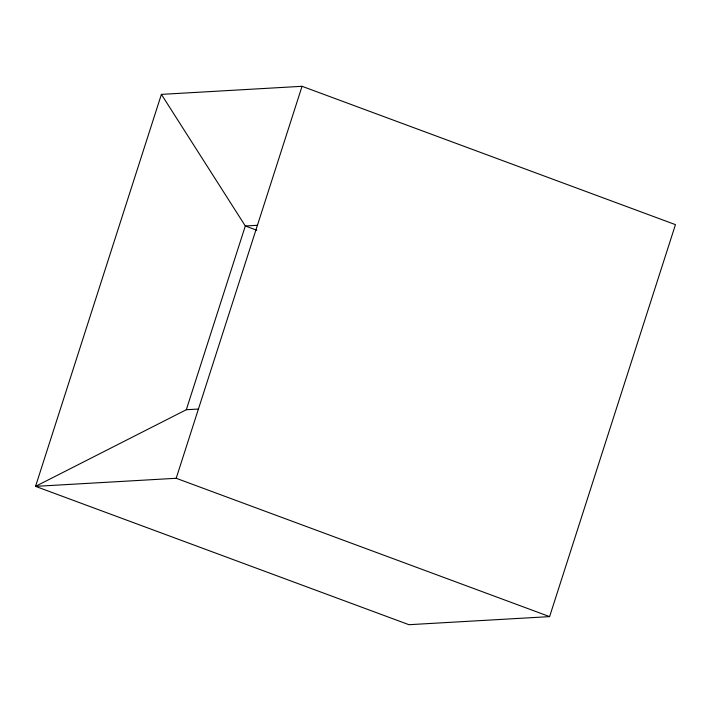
<?xml version="1.0" encoding="UTF-8"?>
<svg xmlns="http://www.w3.org/2000/svg" width="711" height="711" viewBox="0 0 711 711"><rect width="100%" height="100%" fill="white"/><g stroke="black" fill="none" stroke-linecap="round" stroke-linejoin="round"><path stroke-width="1.07" d="M161.397 94.376L35.55 486.36L408.949 624.702L549.603 616.624L675.45 224.64L302.051 86.298L161.397 94.376L245.313 225.982L256.769 230.231M549.603 616.624L176.195 478.281L35.55 486.36L186.318 409.723L245.313 225.982L257.4 225.289M176.195 478.281L302.051 86.298M186.318 409.723L198.405 409.029"/></g></svg>
